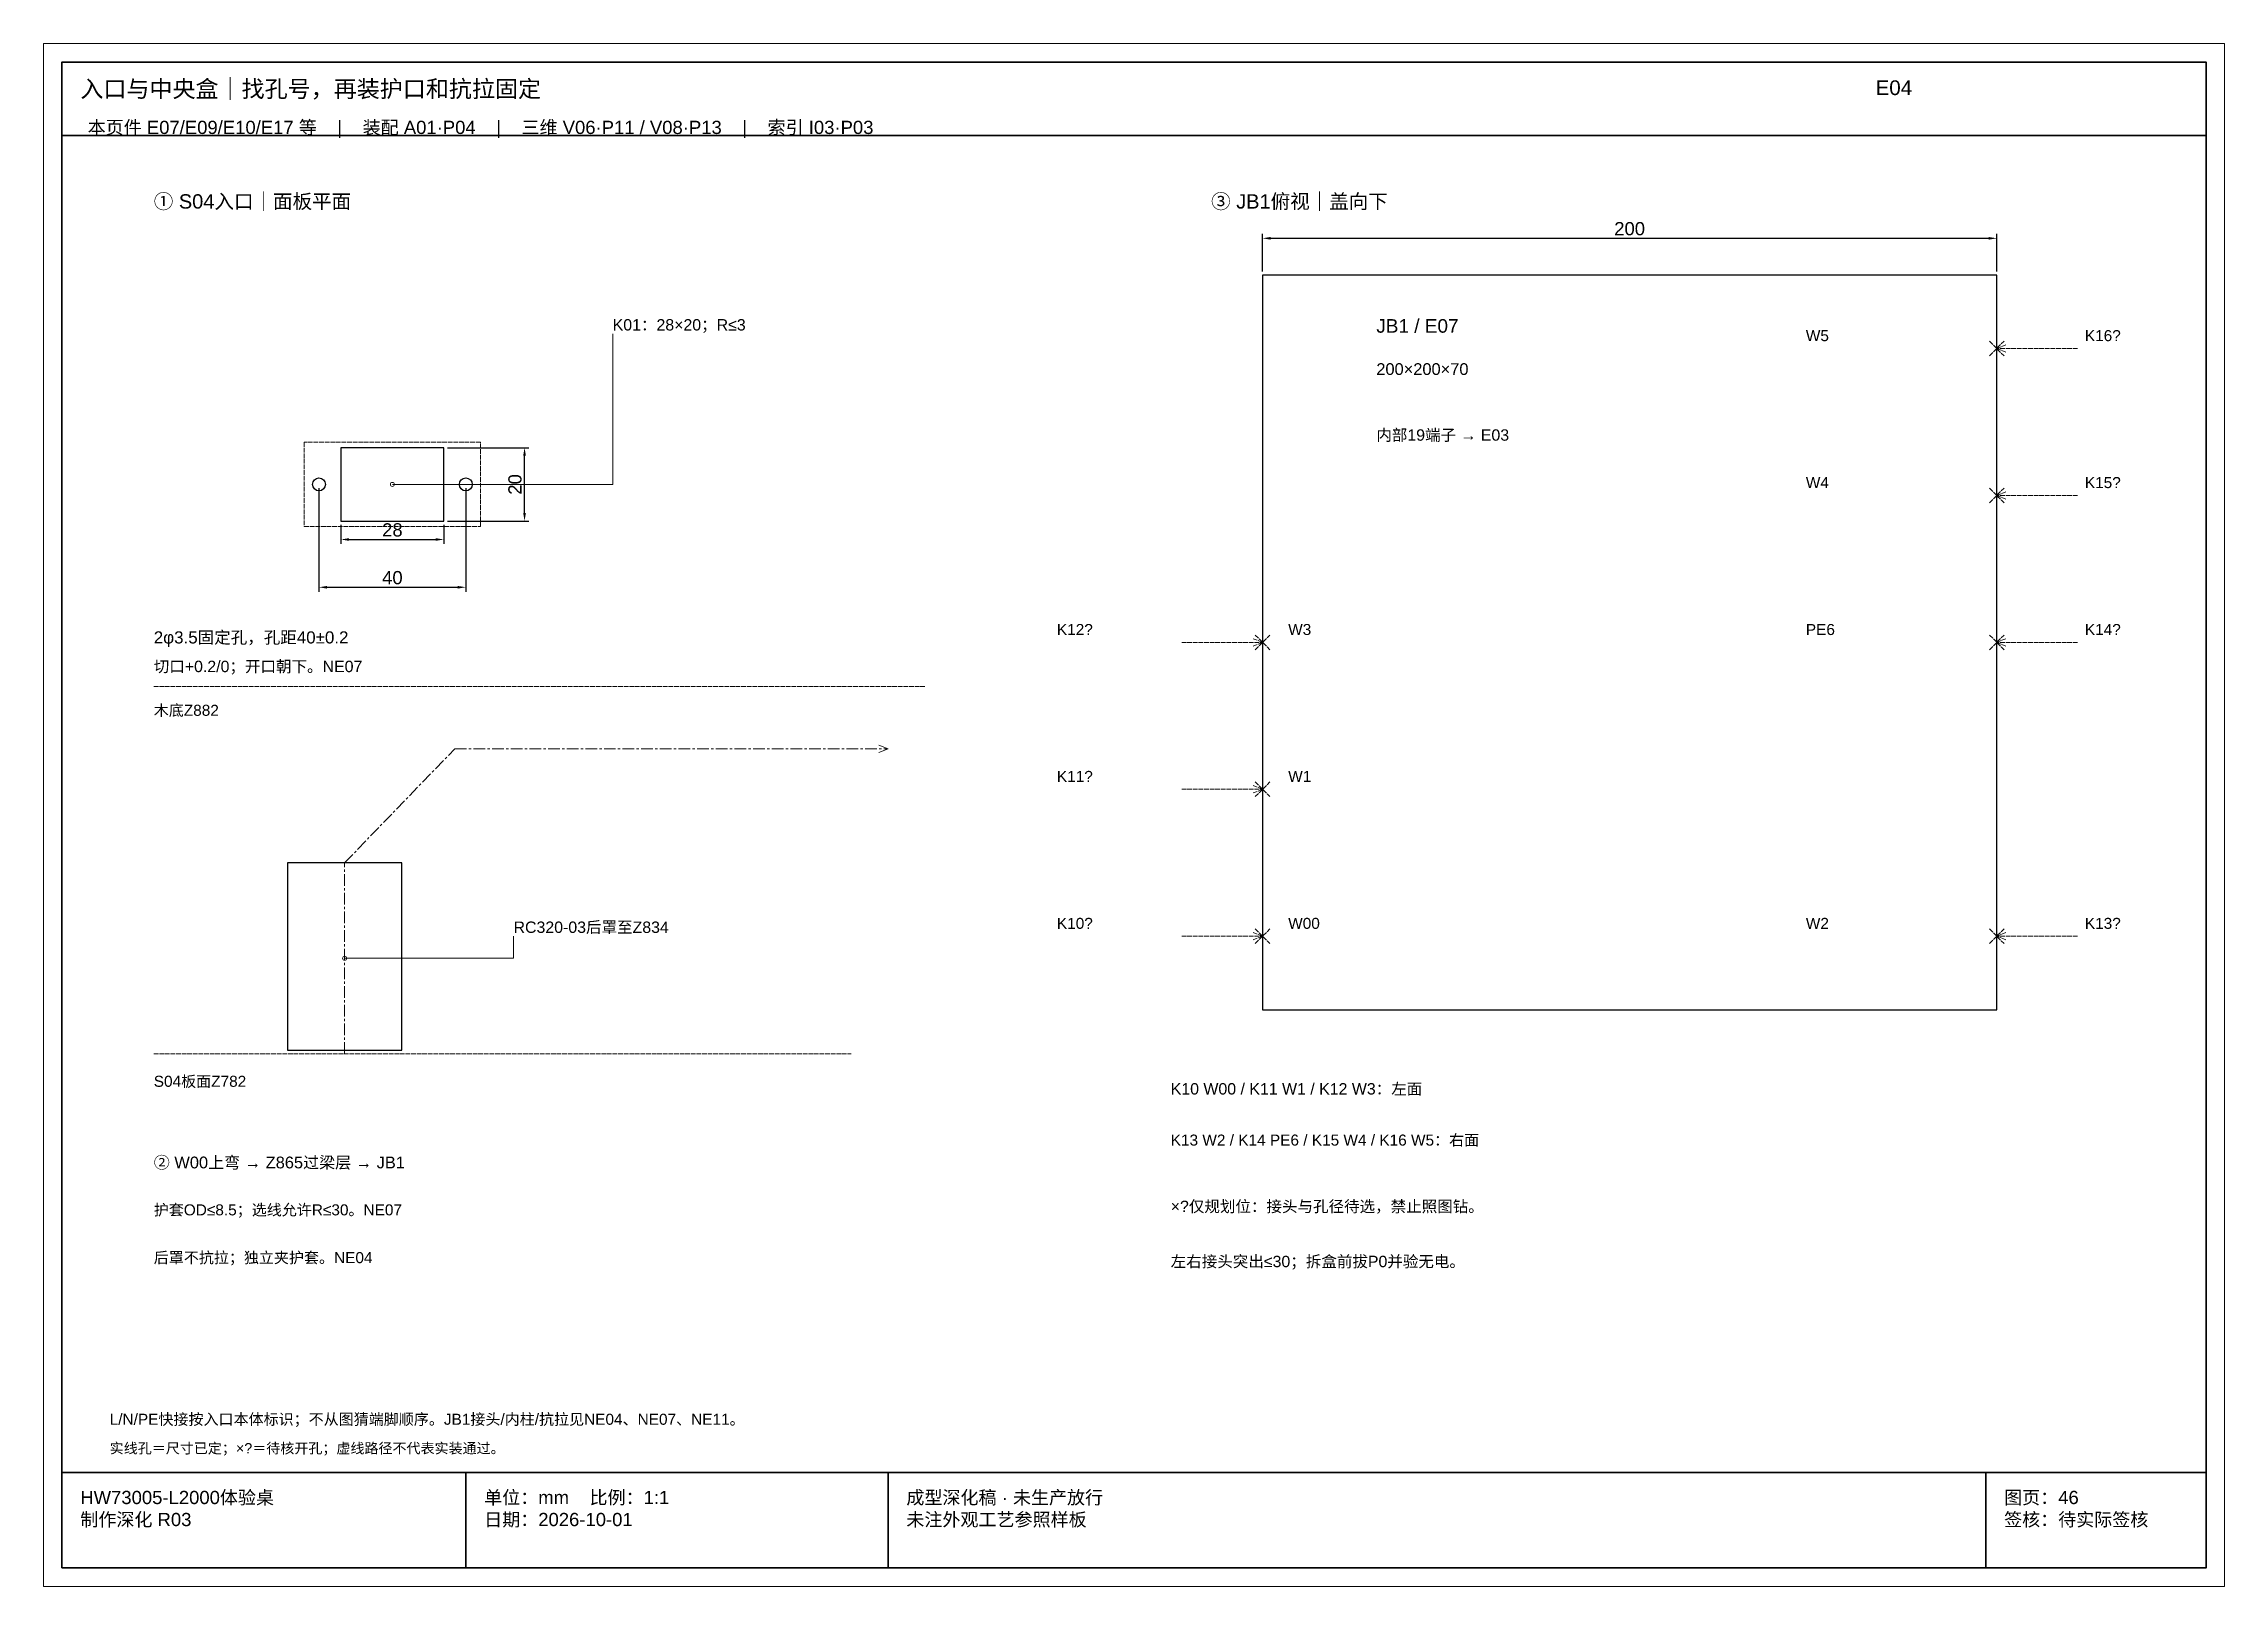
# Paper-space layout 'E04' of a CAD drawing. Header units: millimetres. Extents: x 0 to 594, y 0 to 420.
# The model-space entities are those that its viewports show. They can reach past a viewport. Long polylines and large blocks are cut down to what shows.
import ezdxf

# ---------------------------------------------------------------- set-up
doc = ezdxf.new("R2010")
doc.units = ezdxf.units.MM
doc.linetypes.add('CENTER', pattern=[5.08, 3.175, -0.635, 0.635, -0.635])
doc.linetypes.add('DASHED', pattern=[1.524, 1.27, -0.254])
for name, color, linetype, lineweight in [('CENTER', 8, 'CENTER', 13), ('DIM', 7, 'Continuous', 13), ('FRAME', 7, 'Continuous', 35), ('HIDDEN', 8, 'DASHED', 13), ('NOTE', 7, 'Continuous', 18), ('OUTLINE', 7, 'Continuous', 25)]:
    doc.layers.add(name, color=color, linetype=linetype, lineweight=lineweight)
doc.styles.add('CN', font='Arial Unicode.ttf')
doc.dimstyles.new('D1_A2', dxfattribs={"dimtxt": 3.6, "dimasz": 2.2, "dimexe": 1.2, "dimexo": 1, "dimgap": 0.8, "dimtad": 1, "dimdsep": 46, "dimtxsty": 'CN', "dimcen": 2.5, "dimclrd": 7, "dimclre": 7, "dimclrt": 7, "dimazin": 3, "dimtfac": 1, "dimtmove": 0, "dimatfit": 3})

msp = doc.modelspace()

# ---------------------------------------------------------------- linework, layer by layer
at = {"layer": 'CENTER'}
for p, q in [((384112, 228), (384230, 228)), ((384230, 228), (384227.5, 229)), ((384230, 228), (384227.5, 227))]:
    msp.add_line(p, q, dxfattribs=at)
msp.add_lwpolyline([(384082, 145), (384082, 197), (384112, 228)], dxfattribs=at)
at = {"layer": 'DIM'}
for points in [[(384095, 300), (384155, 300), (384155, 341)], [(384082, 171), (384128, 171), (384128, 177)]]:
    msp.add_lwpolyline(points, dxfattribs=at)
for centre in [(384095, 300), (384082, 171)]:
    msp.add_circle(centre, 0.55, dxfattribs=at)
at = {"layer": 'FRAME'}
for p, q in [((384005, 395), (384589, 395)), ((384005, 31), (384589, 31)), ((384115, 5), (384115, 31)), ((384230, 5), (384230, 31)), ((384529, 5), (384529, 31))]:
    msp.add_line(p, q, dxfattribs=at)
msp.add_lwpolyline([(384005, 5), (384589, 5), (384589, 415), (384005, 415)], close=True, dxfattribs=at)
at = {"layer": 'HIDDEN'}
for p, q in [((384530, 335), (384534, 339)), ((384530, 339), (384534, 335)), ((384532, 337), (384534.5, 338)), ((384554, 337), (384532, 337)), ((384532, 337), (384534.5, 336)), ((384530, 295), (384534, 299)), ((384530, 299), (384534, 295)), ((384532, 297), (384534.5, 298)), ((384554, 297), (384532, 297)), ((384532, 297), (384534.5, 296)), ((384310, 257), (384332, 257)), ((384332, 257), (384329.5, 258)), ((384332, 257), (384329.5, 256)), ((384330, 255), (384334, 259)), ((384330, 259), (384334, 255)), ((384530, 255), (384534, 259)), ((384530, 259), (384534, 255)), ((384532, 257), (384534.5, 258)), ((384554, 257), (384532, 257)), ((384532, 257), (384534.5, 256)), ((384030, 245), (384240, 245)), ((384310, 217), (384332, 217)), ((384332, 217), (384329.5, 218)), ((384332, 217), (384329.5, 216)), ((384330, 215), (384334, 219)), ((384330, 219), (384334, 215)), ((384330, 175), (384334, 179)), ((384330, 179), (384334, 175)), ((384530, 175), (384534, 179)), ((384530, 179), (384534, 175)), ((384310, 177), (384332, 177)), ((384332, 177), (384329.5, 178)), ((384332, 177), (384329.5, 176)), ((384532, 177), (384534.5, 178)), ((384554, 177), (384532, 177)), ((384532, 177), (384534.5, 176)), ((384030, 145), (384220, 145))]:
    msp.add_line(p, q, dxfattribs=at)
msp.add_lwpolyline([(384071, 288.5), (384119, 288.5), (384119, 311.5), (384071, 311.5)], close=True, dxfattribs=at)
at = {"layer": 'OUTLINE'}
for points in [[(384332, 157), (384532, 157), (384532, 357), (384332, 357)], [(384081, 290), (384109, 290), (384109, 310), (384081, 310)], [(384066.4, 146), (384097.6, 146), (384097.6, 197), (384066.4, 197)]]:
    msp.add_lwpolyline(points, close=True, dxfattribs=at)
for centre in [(384075, 300), (384115, 300)]:
    msp.add_circle(centre, 1.75, dxfattribs=at)

# ---------------------------------------------------------------- texts
at = {"layer": 'NOTE', "attachment_point": 1, "style": 'CN'}
for s, insert, char_height, width in [('入口与中央盒｜找孔号，再装护口和抗拉固定', (384010, 410), 4.6, 484), ('E04', (384499, 410), 4, 90), ('本页件 E07/E09/E10/E17 等    |    装配 A01·P04    |    三维 V06·P11 / V08·P13    |    索引 I03·P03', (384012, 399), 3.6, 570), ('① S04入口｜面板平面', (384030, 379), 3.9, 231), ('③ JB1俯视｜盖向下', (384318, 379), 3.9, 247), ('K01：28×20；R≤3', (384155, 345), 3.1, 105), ('JB1 / E07', (384363, 345), 3.7, 150), ('W5', (384480, 342), 3, 40), ('K16?', (384556, 342), 3, 48), ('200×200×70', (384363, 333), 3.2, 150), ('内部19端子 → E03', (384363, 315), 3.1, 160), ('W4', (384480, 302), 3, 40), ('K15?', (384556, 302), 3, 48), ('K12?', (384276, 262), 3, 48), ('W3', (384339, 262), 3, 40), ('PE6', (384480, 262), 3, 40), ('K14?', (384556, 262), 3, 48), ('2φ3.5固定孔，孔距40±0.2', (384030, 260), 3.3, 231), ('切口+0.2/0；开口朝下。NE07', (384030, 252), 3.1, 231), ('木底Z882', (384030, 240), 3, 120), ('K11?', (384276, 222), 3, 48), ('W1', (384339, 222), 3, 40), ('RC320-03后罩至Z834', (384128, 181), 3.1, 105), ('K10?', (384276, 182), 3, 48), ('W00', (384339, 182), 3, 40), ('W2', (384480, 182), 3, 40), ('K13?', (384556, 182), 3, 48), ('S04板面Z782', (384030, 139), 3, 125), ('K10 W00 / K11 W1 / K12 W3：左面', (384307, 137), 3.1, 267), ('K13 W2 / K14 PE6 / K15 W4 / K16 W5：右面', (384307, 123), 3, 269), ('② W00上弯 → Z865过梁层 → JB1', (384030, 117), 3.2, 237), ('护套OD≤8.5；选线允许R≤30。NE07', (384030, 104), 3, 238), ('×?仅规划位：接头与孔径待选，禁止照图钻。', (384307, 105), 3.1, 269), ('后罩不抗拉；独立夹护套。NE04', (384030, 91), 3, 238), ('左右接头突出≤30；拆盒前拔P0并验无电。', (384307, 90), 3.1, 269), ('L/N/PE快接按入口本体标识；不从图猜端脚顺序。JB1接头/内柱/抗拉见NE04、NE07、NE11。', (384018, 47), 3, 555), ('实线孔＝尺寸已定；×?＝待核开孔；虚线路径不代表实装通过。', (384018, 39), 2.8, 555), ('HW73005-L2000体验桌\\P制作深化 R03', (384010, 26), 3.6, 100), ('单位：mm    比例：1:1\\P日期：2026-10-01', (384120, 26), 3.6, 105), ('成型深化稿 · 未生产放行\\P未注外观工艺参照样板', (384235, 26), 3.6, 289), ('图页：46\\P签核：待实际签核', (384534, 26), 3.6, 55)]:
    msp.add_mtext(s, dxfattribs=dict(at, insert=insert, char_height=char_height, width=width))

# ---------------------------------------------------------------- dimensions: what is measured, and where the dimension line sits
at = {"layer": 'DIM'}
for base, p1, p2 in [((384332, 367), (384332, 357), (384532, 357)), ((384075, 272), (384075, 300), (384115, 300)), ((384081, 285), (384081, 290), (384109, 290))]:
    msp.add_linear_dim(base=base, p1=p1, p2=p2, dimstyle='D1_A2', dxfattribs=at).render()
msp.add_linear_dim(base=(384131, 290), p1=(384109, 290), p2=(384109, 310), angle=90, dimstyle='D1_A2', dxfattribs=at).render()

psp = doc.layouts.new('E04')

# ---------------------------------------------------------------- viewports
at = {"layer": 'Defpoints'}
psp.add_viewport(center=(297, 210), size=(594, 420), view_center_point=(384297, 210), view_height=420, dxfattribs=at)

doc.saveas('drawing.dxf')
